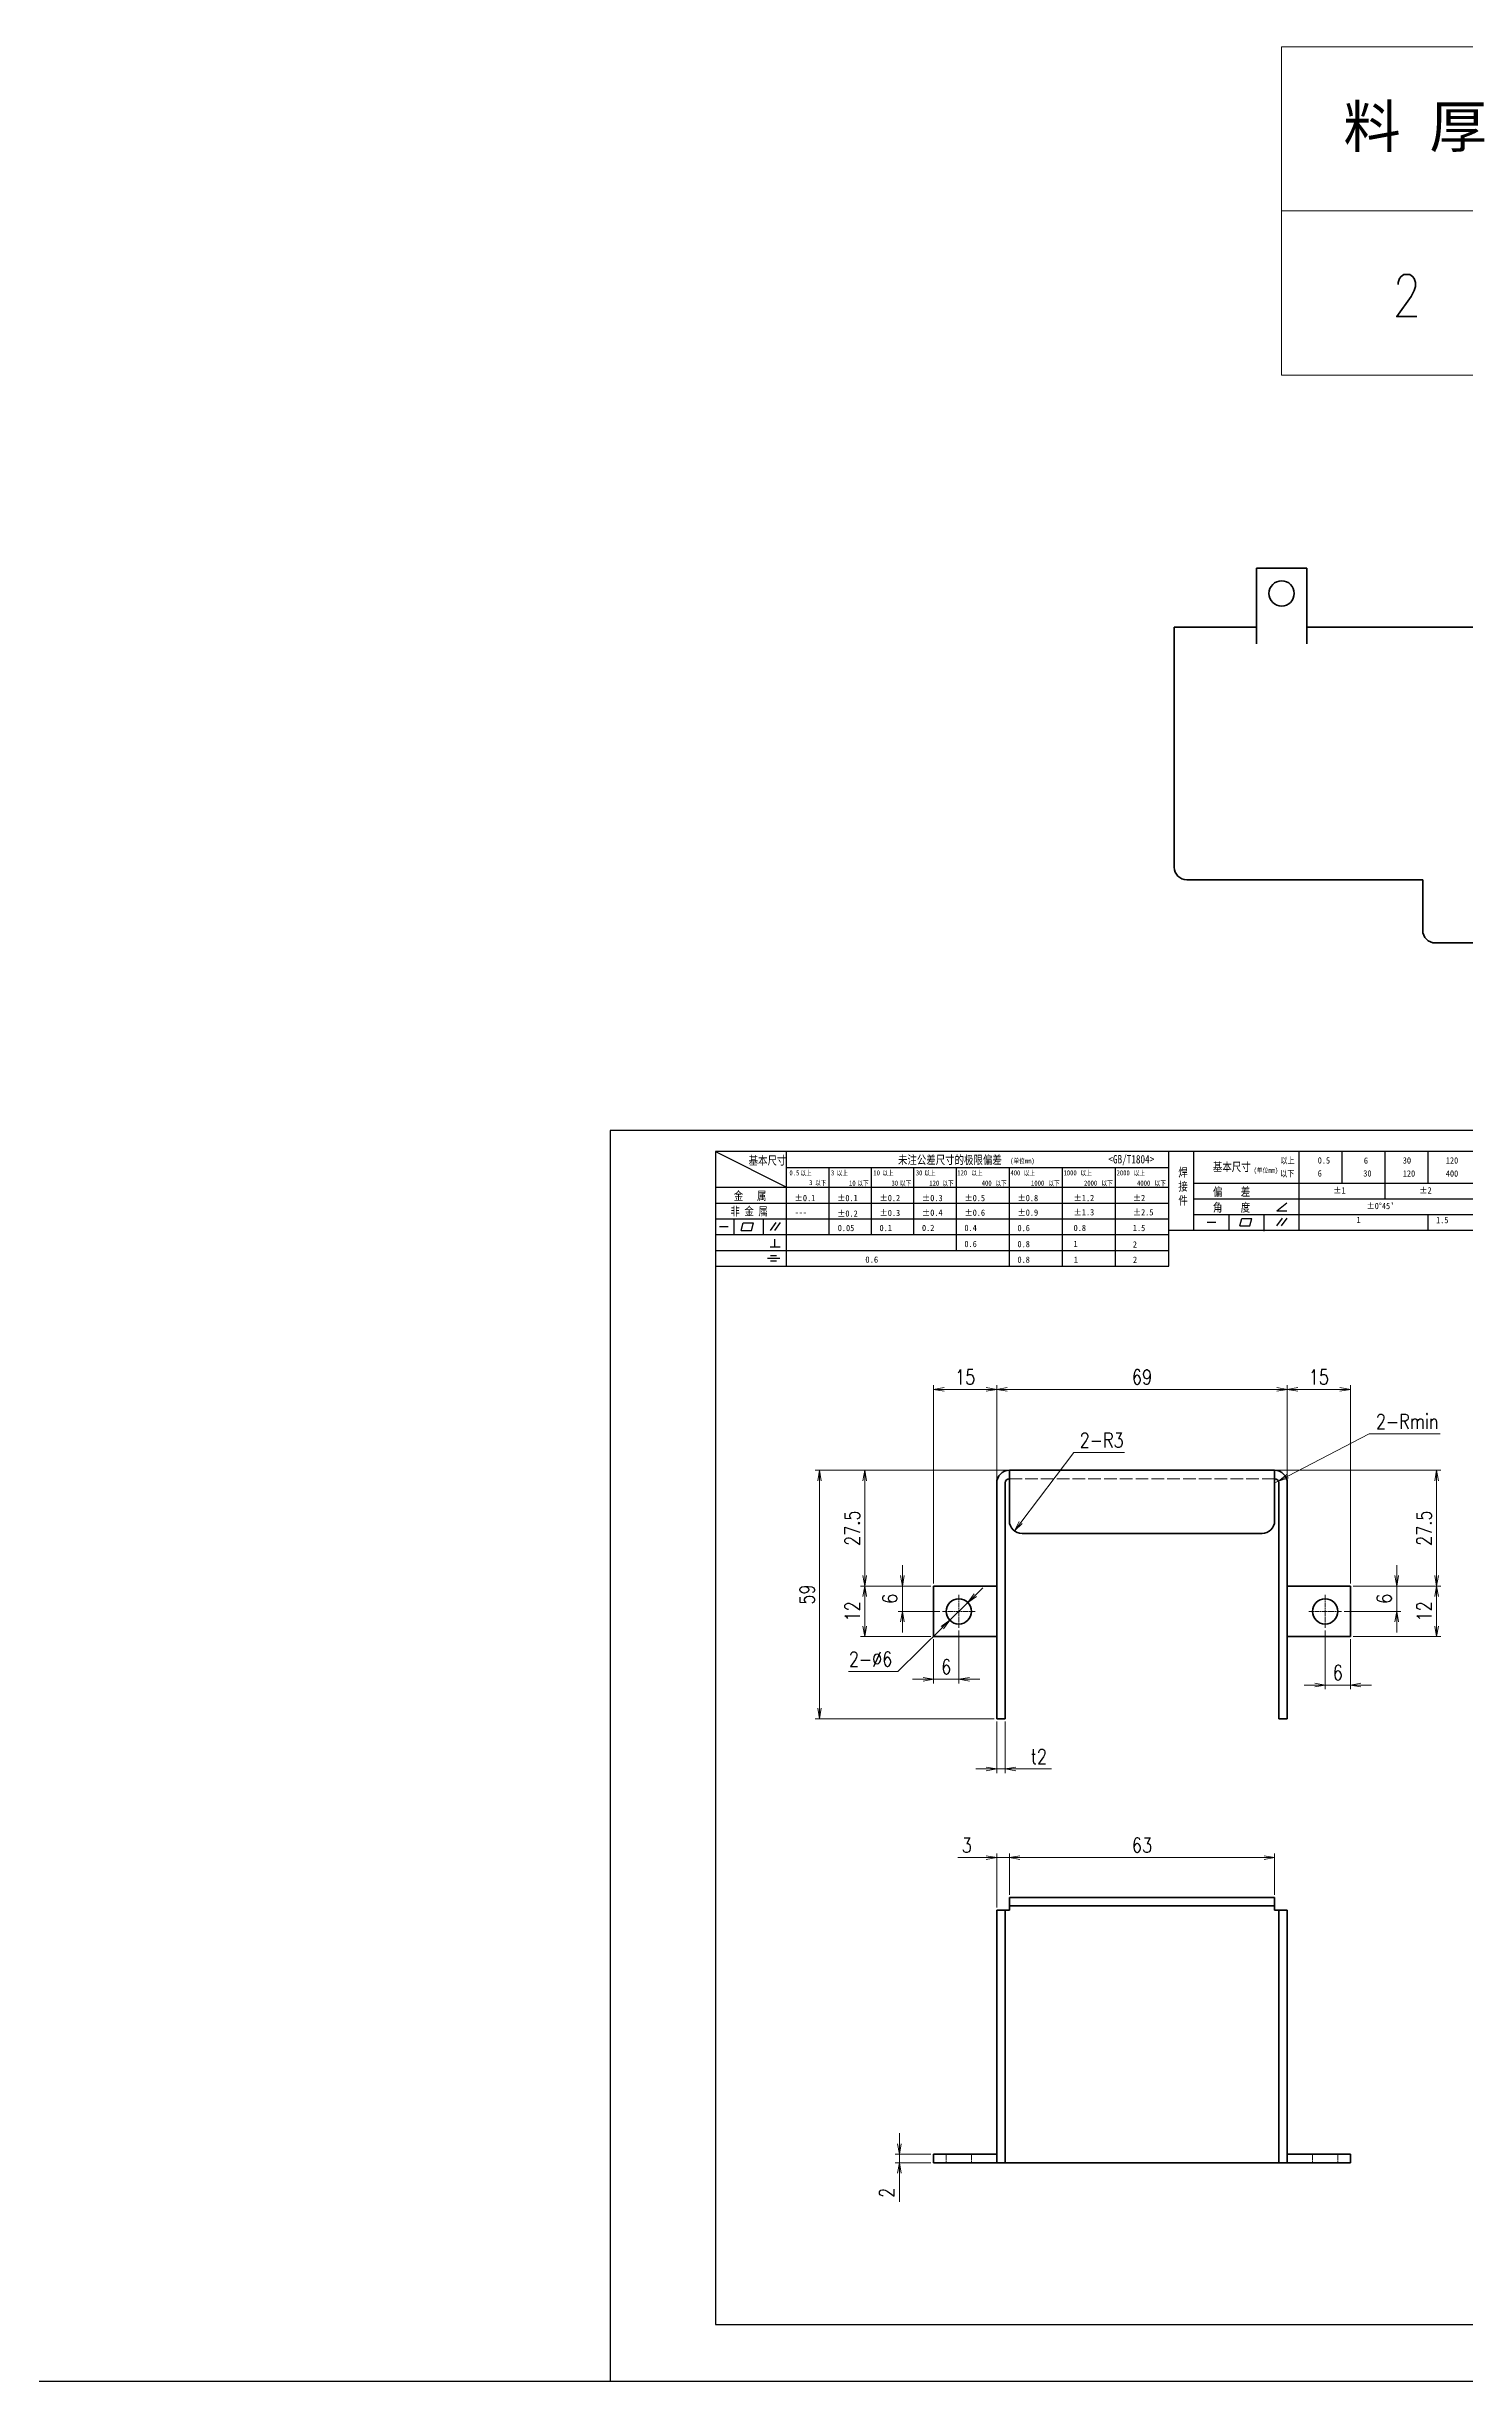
# Model space of a CAD drawing. Header units: millimetres. Extents: x 1201 to 11615, y -7347 to 2683.
# Drawn here: x 4617 to 4954, y 1516 to 2070 of the extents above; entities that cross this region are included whole.
import ezdxf
from ezdxf.enums import TextEntityAlignment as Align

# ---------------------------------------------------------------- set-up
doc = ezdxf.new("R2010")
doc.units = ezdxf.units.MM
doc.linetypes.add('AM_ISO02W050x2', pattern=[3.75, 3, -0.75])
doc.linetypes.add('AM_ISO08W050x2', pattern=[9, 6, -0.75, 1.5, -0.75])
for name, color, linetype, lineweight in [('CENTER', 2, 'AM_ISO08W050x2', 15), ('DIM', 3, 'Continuous', 20), ('DRAWING', 7, 'Continuous', 35), ('HIDDEN', 1, 'AM_ISO02W050x2', 18), ('图框', 7, 'Continuous', 15)]:
    doc.layers.add(name, color=color, linetype=linetype, lineweight=lineweight)
doc.layers.add('图\\M+19E79\\M+195B6\\M+18E9A', color=7, linetype='Continuous')
doc.styles.add('DIM', font='romans.shx', dxfattribs={"width": 0.8, "bigfont": 'bigfont.shx'})
doc.styles.get("Standard").update_dxf_attribs({"font": 'arial.ttf'})
doc.styles.add('国标', font='simfang.ttf', dxfattribs={"width": 0.8})
doc.dimstyles.new('YH 1-1$0', dxfattribs={"dimtxt": 3.5, "dimasz": 2.5, "dimexe": 1, "dimexo": 0.625, "dimgap": 1.2, "dimtad": 1, "dimzin": 9, "dimdsep": 46, "dimtxsty": 'DIM', "dimblk": 'OPEN', "dimcen": 0, "dimclrd": 8, "dimclre": 8, "dimclrt": 2, "dimazin": 2, "dimtfac": 0.5, "dimtmove": 0, "dimatfit": 3, "dimldrblk": 'OPEN', "dimfxl": 0, "dimtolj": 1, "dimlwd": 13, "dimlwe": 13, "dimarcsym": 0})
doc.dimstyles.new('YH 1-1$3', dxfattribs={"dimtxt": 3.5, "dimasz": 2.5, "dimexe": 1, "dimexo": 0.625, "dimgap": 1.2, "dimtad": 1, "dimtoh": 1, "dimzin": 9, "dimdsep": 46, "dimtxsty": 'DIM', "dimblk": 'OPEN', "dimcen": 0, "dimclrd": 8, "dimclre": 8, "dimclrt": 2, "dimazin": 2, "dimtfac": 0.5, "dimtmove": 0, "dimatfit": 3, "dimldrblk": 'OPEN', "dimfxl": 0, "dimtolj": 1, "dimlwd": 13, "dimlwe": 13, "dimarcsym": 0})
doc.dimstyles.new('YH 1-1$4', dxfattribs={"dimtxt": 3.5, "dimasz": 2.5, "dimexe": 1, "dimexo": 0.625, "dimgap": 1.2, "dimtad": 1, "dimtoh": 1, "dimzin": 9, "dimdsep": 46, "dimtxsty": 'DIM', "dimblk": 'OPEN', "dimcen": 0, "dimclrd": 8, "dimclre": 8, "dimclrt": 2, "dimazin": 2, "dimtfac": 0.5, "dimtmove": 0, "dimatfit": 3, "dimldrblk": 'OPEN', "dimfxl": 0, "dimtolj": 1, "dimlwd": 13, "dimlwe": 13, "dimarcsym": 0})

# ---------------------------------------------------------------- blocks, each defined once
blk = doc.blocks.new('GZDEH零件A3图框V01版')
at = {"layer": 'Defpoints', "linetype": 'Continuous'}
for p, q in [((2857.49, -1549.46), (2857.49, -1846.46)), ((3277.49, -1549.46), (2857.49, -1549.46)), ((2857.49, -1846.46), (3277.49, -1846.46))]:
    blk.add_line(p, q, dxfattribs=at)
at = {"layer": '图\\M+19E79\\M+195B6\\M+18E9A', "linetype": 'Continuous', "lineweight": 30}
for p, q in [((2882.49, -1554.46), (2882.49, -1832.96)), ((3272.49, -1554.46), (2882.49, -1554.46)), ((2882.49, -1832.96), (3272.49, -1832.96))]:
    blk.add_line(p, q, dxfattribs=at)
at = {"layer": '图\\M+19E79\\M+195B6\\M+18E9A', "color": 9}
for p, q in [((2882.49, -1554.46), (2899.37, -1562.92)), ((2899.37, -1581.67), (2899.37, -1554.46)), ((2990.09, -1581.67), (2990.09, -1554.46)), ((2996.09, -1573.08), (2996.09, -1554.46)), ((3021.09, -1561.98), (3021.09, -1554.46)), ((3031.31, -1561.98), (3031.31, -1554.46)), ((3041.53, -1561.98), (3041.53, -1554.46)), ((3051.75, -1561.98), (3051.75, -1554.46)), ((2882.49, -1562.92), (2990.09, -1562.92)), ((2899.37, -1558.24), (2990.09, -1558.24)), ((2909.45, -1574.17), (2909.45, -1558.24)), ((2919.53, -1574.17), (2919.53, -1558.24)), ((2929.61, -1574.17), (2929.61, -1558.24)), ((2939.69, -1577.92), (2939.69, -1558.24)), ((2952.29, -1581.67), (2952.29, -1558.24)), ((2964.89, -1581.67), (2964.89, -1558.24)), ((2977.49, -1581.67), (2977.49, -1558.24)), ((2996.09, -1561.98), (3113.09, -1561.98)), ((3021.09, -1573.08), (3021.09, -1561.98)), ((3041.53, -1565.68), (3041.53, -1561.98)), ((2882.49, -1566.67), (2990.09, -1566.67)), ((2996.09, -1565.68), (3113.09, -1565.68)), ((3015.75, -1568.51), (3018.15, -1566.66)), ((3015.75, -1568.51), (3018.15, -1568.51)), ((2882.49, -1570.42), (2990.09, -1570.42)), ((2882.49, -1574.17), (2990.09, -1574.17)), ((2883.43, -1572.27), (2885.49, -1572.27)), ((2886.92, -1574.12), (2886.92, -1570.42)), ((2888.59, -1573.16), (2889.07, -1571.37)), ((2888.59, -1573.16), (2891, -1573.16)), ((2889.07, -1571.37), (2891.48, -1571.37)), ((2891, -1573.16), (2891.48, -1571.37)), ((2893.91, -1574.12), (2893.91, -1570.42)), ((2895.52, -1573.16), (2896.85, -1571.3)), ((2896.6, -1573.16), (2897.94, -1571.3)), ((2990.09, -1573.08), (3113.09, -1573.08)), ((2996.09, -1569.38), (3113.09, -1569.38)), ((2999.26, -1571.23), (3001.32, -1571.23)), ((3004.42, -1573.08), (3004.42, -1569.38)), ((3006.97, -1572.12), (3007.45, -1570.33)), ((3006.97, -1572.12), (3009.39, -1572.12)), ((3007.45, -1570.33), (3009.86, -1570.33)), ((3009.39, -1572.12), (3009.86, -1570.33)), ((3012.75, -1573.08), (3012.75, -1569.38)), ((3012.75, -1573.33), (3012.75, -1573.08)), ((3015.81, -1572.12), (3017.15, -1570.26)), ((3016.89, -1572.12), (3018.23, -1570.26)), ((3051.75, -1573.08), (3051.75, -1569.38)), ((2882.49, -1577.92), (2990.09, -1577.92)), ((2894.79, -1579.77), (2897.77, -1579.77)), ((2895.42, -1577.05), (2897.81, -1577.05)), ((2895.57, -1579.17), (2896.92, -1579.17)), ((2896.58, -1577.05), (2896.58, -1575.28)), ((2882.49, -1581.67), (2990.09, -1581.67)), ((2895.57, -1580.37), (2896.93, -1580.37))]:
    blk.add_line(p, q, dxfattribs=at)
at = {"layer": '图\\M+19E79\\M+195B6\\M+18E9A', "color": 9, "style": '国标', "width": 0.8}
for s, height, p in [('基本尺寸', 2, (2890.33, -1557.58)), ('未注公差尺寸的极限偏差', 2, (2925.81, -1557.44)), ('<GB/T1804>', 2, (2975.78, -1557.27)), ('基本尺寸', 2, (3000.6, -1559.1)), ('以上', 1.5, (3016.64, -1557.33)), ('0.5', 1.5, (3025.49, -1557.3)), ('6', 1.5, (3036.45, -1557.34)), ('30', 1.5, (3045.69, -1557.31)), ('120', 1.5, (3055.91, -1557.31)), ('30', 1.2, (2930.04, -1560.11)), ('偏    差', 2, (3000.6, -1565.04)), ('以下', 1.5, (3016.58, -1560.43)), ('6', 1.5, (3025.49, -1560.38)), ('±1', 1.5, (3029.16, -1564.42)), ('30', 1.5, (3036.31, -1560.39)), ('120', 1.5, (3045.69, -1560.41)), ('±2', 1.5, (3049.61, -1564.42)), ('400', 1.5, (3055.91, -1560.41)), ('非 金 属', 2, (2886.02, -1569.65)), ('金   属', 2, (2886.82, -1565.98)), ('±0.1', 1.5, (2901.27, -1566.23)), ('±0.1', 1.5, (2911.35, -1566.23)), ('±0.2', 1.5, (2911.35, -1569.92)), ('±0.2', 1.5, (2921.43, -1566.23)), ('±0.3', 1.5, (2921.43, -1569.77)), ('±0.3', 1.5, (2931.51, -1566.23)), ('±0.4', 1.5, (2931.51, -1569.71)), ('±0.5', 1.5, (2941.59, -1566.23)), ('±0.6', 1.5, (2941.59, -1569.71)), ('±0.8', 1.5, (2954.19, -1566.23)), ('±0.9', 1.5, (2954.19, -1569.68)), ('±1.2', 1.5, (2967.51, -1566.23)), ('±1.3', 1.5, (2967.51, -1569.62)), ('±2', 1.5, (2981.58, -1566.23)), ('±2.5', 1.5, (2981.58, -1569.61)), ('角    度', 2, (3000.6, -1568.74)), ("±0%%D45'", 1.5, (3037.06, -1568.12)), ('---', 1.5, (2901.27, -1569.65)), ('0.1', 1.5, (2921.43, -1573.34)), ('0.2', 1.5, (2931.51, -1573.33)), ('0.4', 1.5, (2941.59, -1573.33)), ('0.6', 1.5, (2954.19, -1573.35)), ('0.8', 1.5, (2967.51, -1573.33)), ('1.5', 1.5, (2981.58, -1573.34)), ('1', 1.5, (3034.69, -1571.43)), ('1.5', 1.5, (3053.59, -1571.46)), ('0.6', 1.5, (2941.59, -1577.14)), ('0.8', 1.5, (2954.19, -1577.17)), ('0.8', 1.5, (2954.19, -1580.87)), ('1', 1.5, (2967.51, -1577.12)), ('1', 1.5, (2967.59, -1580.86)), ('2', 1.5, (2981.58, -1577.26)), ('2', 1.5, (2981.62, -1580.89))]:
    blk.add_text(s, height=height, dxfattribs=at).set_placement(p)
at = {"layer": '图\\M+19E79\\M+195B6\\M+18E9A', "color": 9, "lineweight": 15, "style": '国标', "width": 0.8}
for s, p in [('(单位mm)', (2952.44, -1557.27)), ('0.5', (2900.03, -1560.11)), ('以上', (2902.64, -1560.16)), ('3', (2904.73, -1562.41)), ('以下', (2906.1, -1562.46)), ('3', (2909.88, -1560.11)), ('以上', (2911.25, -1560.16)), ('10', (2914.19, -1562.54)), ('以下', (2916.18, -1562.59)), ('10', (2919.96, -1560.11)), ('以上', (2922.09, -1560.16)), ('30', (2924.27, -1562.54)), ('以下', (2926.26, -1562.59)), ('以上', (2932.02, -1560.16)), ('120', (2933.26, -1562.54)), ('以下', (2936.34, -1562.59)), ('120', (2939.88, -1560.11)), ('以上', (2943.21, -1560.16)), ('400', (2945.7, -1562.54)), ('以下', (2948.94, -1562.59)), ('400', (2952.52, -1560.11)), ('以上', (2955.68, -1560.16)), ('1000', (2957.41, -1562.54)), ('以下', (2961.54, -1562.59)), ('1000', (2965.12, -1560.11)), ('以上', (2969.16, -1560.16)), ('2000', (2969.99, -1562.54)), ('以下', (2974.14, -1562.59)), ('2000', (2977.72, -1560.11)), ('以上', (2981.8, -1560.16)), ('4000', (2982.59, -1562.54)), ('以下', (2986.74, -1562.59)), ('(单位mm)', (3010.27, -1559.51))]:
    blk.add_text(s, height=1.2, dxfattribs=at).set_placement(p)
at = {"layer": '图\\M+19E79\\M+195B6\\M+18E9A', "color": 9, "lineweight": 13, "style": '国标'}
blk.add_text('0.6', height=1.5, dxfattribs=at).set_placement((2918.05, -1580.85))
at = {"layer": '图\\M+19E79\\M+195B6\\M+18E9A', "color": 9, "insert": (2992.39, -1558.41), "char_height": 2, "width": 3.1877, "attachment_point": 1, "style": '国标'}
blk.add_mtext('焊\\P接\\P件', dxfattribs=at)
at = {"layer": '图\\M+19E79\\M+195B6\\M+18E9A', "color": 9, "insert": (2911.51, -1573.37), "char_height": 1.5, "attachment_point": 7, "style": '国标'}
blk.add_mtext_dynamic_manual_height_columns('0.05', width=5.1982, gutter_width=12.5, heights=[0], dxfattribs=at)
blk = doc.blocks.new('_Open')
at = {"color": 0, "linetype": 'ByBlock', "lineweight": -2}
for p, q in [((-1, 0.17), (0, 0)), ((-1, -0.17), (0, 0)), ((0, 0), (-1, 0))]:
    blk.add_line(p, q, dxfattribs=at)
blk = doc.blocks.new('*D140')
at = {"layer": 'Defpoints', "color": 0, "ltscale": 2, "transparency": 16777216}
for p in [(4842.68, 1751.17), (4842.68, 1728.97), (4827.68, 1704.47)]:
    blk.add_point(p, dxfattribs=at)
at = {"layer": 'DIM', "color": 8, "lineweight": 13, "ltscale": 2, "transparency": 16777216}
for p, q in [((4827.68, 1705.09), (4827.68, 1752.17)), ((4842.68, 1729.59), (4842.68, 1752.17)), ((4830.18, 1751.17), (4840.18, 1751.17))]:
    blk.add_line(p, q, dxfattribs=at)
at = {"layer": 'DIM', "color": 8, "lineweight": 13, "ltscale": 2, "transparency": 16777216, "xscale": 2.5, "yscale": 2.5, "zscale": 2.5, "rotation": 180}
blk.add_blockref('_Open', (4827.68, 1751.17), dxfattribs=at)
at = {"layer": 'DIM', "color": 8, "lineweight": 13, "ltscale": 2, "transparency": 16777216, "xscale": 2.5, "yscale": 2.5, "zscale": 2.5}
blk.add_blockref('_Open', (4842.68, 1751.17), dxfattribs=at)
at = {"layer": 'DIM', "color": 2, "ltscale": 2, "transparency": 16777216, "insert": (4835.18, 1754.12), "char_height": 3.5, "attachment_point": 5, "style": 'DIM'}
blk.add_mtext('\\A1;15', dxfattribs=at)
blk = doc.blocks.new('*D141')
at = {"layer": 'Defpoints', "color": 0, "ltscale": 2, "transparency": 16777216}
for p in [(4911.68, 1751.17), (4842.68, 1728.97), (4911.68, 1728.97)]:
    blk.add_point(p, dxfattribs=at)
at = {"layer": 'DIM', "color": 8, "lineweight": 13, "ltscale": 2, "transparency": 16777216}
for p, q in [((4842.68, 1729.59), (4842.68, 1752.17)), ((4911.68, 1729.59), (4911.68, 1752.17)), ((4845.18, 1751.17), (4909.18, 1751.17))]:
    blk.add_line(p, q, dxfattribs=at)
at = {"layer": 'DIM', "color": 8, "lineweight": 13, "ltscale": 2, "transparency": 16777216, "xscale": 2.5, "yscale": 2.5, "zscale": 2.5, "rotation": 180}
blk.add_blockref('_Open', (4842.68, 1751.17), dxfattribs=at)
at = {"layer": 'DIM', "color": 8, "lineweight": 13, "ltscale": 2, "transparency": 16777216, "xscale": 2.5, "yscale": 2.5, "zscale": 2.5}
blk.add_blockref('_Open', (4911.68, 1751.17), dxfattribs=at)
at = {"layer": 'DIM', "color": 2, "ltscale": 2, "transparency": 16777216, "insert": (4877.18, 1754.12), "char_height": 3.5, "attachment_point": 5, "style": 'DIM'}
blk.add_mtext('\\A1;69', dxfattribs=at)
blk = doc.blocks.new('*D142')
at = {"layer": 'Defpoints', "color": 0, "ltscale": 2, "transparency": 16777216}
for p in [(4926.68, 1751.17), (4911.68, 1728.97), (4926.68, 1704.47)]:
    blk.add_point(p, dxfattribs=at)
at = {"layer": 'DIM', "color": 8, "lineweight": 13, "ltscale": 2, "transparency": 16777216}
for p, q in [((4911.68, 1729.59), (4911.68, 1752.17)), ((4926.68, 1705.09), (4926.68, 1752.17)), ((4914.18, 1751.17), (4924.18, 1751.17))]:
    blk.add_line(p, q, dxfattribs=at)
at = {"layer": 'DIM', "color": 8, "lineweight": 13, "ltscale": 2, "transparency": 16777216, "xscale": 2.5, "yscale": 2.5, "zscale": 2.5, "rotation": 180}
blk.add_blockref('_Open', (4911.68, 1751.17), dxfattribs=at)
at = {"layer": 'DIM', "color": 8, "lineweight": 13, "ltscale": 2, "transparency": 16777216, "xscale": 2.5, "yscale": 2.5, "zscale": 2.5}
blk.add_blockref('_Open', (4926.68, 1751.17), dxfattribs=at)
at = {"layer": 'DIM', "color": 2, "ltscale": 2, "transparency": 16777216, "insert": (4919.18, 1754.12), "char_height": 3.5, "attachment_point": 5, "style": 'DIM'}
blk.add_mtext('\\A1;15', dxfattribs=at)
blk = doc.blocks.new('*D143')
at = {"layer": 'Defpoints', "color": 0, "ltscale": 2, "transparency": 16777216}
for p in [(4908.68, 1728.97), (4909.57, 1729.43)]:
    blk.add_point(p, dxfattribs=at)
at = {"layer": 'DIM', "color": 8, "lineweight": 13, "ltscale": 2, "transparency": 16777216}
for p, q in [((4931.15, 1740.64), (4911.79, 1730.58)), ((4947.95, 1740.64), (4931.15, 1740.64)), ((4908.68, 1728.97), (4909.57, 1729.43))]:
    blk.add_line(p, q, dxfattribs=at)
at = {"layer": 'DIM', "color": 8, "lineweight": 13, "ltscale": 2, "transparency": 16777216, "xscale": 2.5, "yscale": 2.5, "zscale": 2.5, "rotation": 207.4498798763019}
blk.add_blockref('_Open', (4909.57, 1729.43), dxfattribs=at)
at = {"layer": 'DIM', "color": 2, "ltscale": 2, "transparency": 16777216, "insert": (4940.15, 1743.59), "char_height": 3.5, "attachment_point": 5, "style": 'DIM'}
blk.add_mtext('\\A1;{\\Fromans,bigfont|c134;2-Rmin}', dxfattribs=at)
blk = doc.blocks.new('*D144')
at = {"layer": 'Defpoints', "color": 0, "ltscale": 2, "transparency": 16777216}
for p in [(4848.68, 1719.97), (4846.86, 1717.58)]:
    blk.add_point(p, dxfattribs=at)
at = {"layer": 'DIM', "color": 8, "lineweight": 13, "ltscale": 2, "transparency": 16777216}
for p, q in [((4861, 1736.16), (4848.38, 1719.57)), ((4873, 1736.16), (4861, 1736.16))]:
    blk.add_line(p, q, dxfattribs=at)
at = {"layer": 'DIM', "color": 8, "lineweight": 13, "ltscale": 2, "transparency": 16777216, "xscale": 2.5, "yscale": 2.5, "zscale": 2.5, "rotation": 232.7321856420604}
blk.add_blockref('_Open', (4846.86, 1717.58), dxfattribs=at)
at = {"layer": 'DIM', "color": 2, "ltscale": 2, "transparency": 16777216, "insert": (4867.6, 1739.11), "char_height": 3.5, "attachment_point": 5, "style": 'DIM'}
blk.add_mtext('\\A1;{\\Fromans,bigfont|c134;2-}R3', dxfattribs=at)
blk = doc.blocks.new('*D145')
at = {"layer": 'Defpoints', "color": 0, "ltscale": 2, "transparency": 16777216}
for p in [(4845.68, 1731.97), (4800.6, 1672.97), (4842.68, 1672.97)]:
    blk.add_point(p, dxfattribs=at)
at = {"layer": 'DIM', "color": 8, "lineweight": 13, "ltscale": 2, "transparency": 16777216}
for p, q in [((4845.05, 1731.97), (4799.6, 1731.97)), ((4800.6, 1729.47), (4800.6, 1675.47)), ((4842.05, 1672.97), (4799.6, 1672.97))]:
    blk.add_line(p, q, dxfattribs=at)
at = {"layer": 'DIM', "color": 8, "lineweight": 13, "ltscale": 2, "transparency": 16777216, "xscale": 2.5, "yscale": 2.5, "zscale": 2.5}
for p, rotation in [((4800.6, 1731.97), 90), ((4800.6, 1672.97), 270)]:
    blk.add_blockref('_Open', p, dxfattribs=dict(at, rotation=rotation))
at = {"layer": 'DIM', "color": 2, "ltscale": 2, "transparency": 16777216, "insert": (4797.65, 1702.47), "char_height": 3.5, "attachment_point": 5, "rotation": 90, "style": 'DIM'}
blk.add_mtext('\\A1;59', dxfattribs=at)
blk = doc.blocks.new('*D146')
at = {"layer": 'Defpoints', "color": 0, "ltscale": 2, "transparency": 16777216}
for p in [(4845.05, 1731.97), (4811.34, 1704.47), (4827.68, 1704.47)]:
    blk.add_point(p, dxfattribs=at)
at = {"layer": 'DIM', "color": 8, "lineweight": 13, "ltscale": 2, "transparency": 16777216}
for p, q in [((4844.43, 1731.97), (4810.34, 1731.97)), ((4811.34, 1729.47), (4811.34, 1706.97)), ((4827.05, 1704.47), (4810.34, 1704.47))]:
    blk.add_line(p, q, dxfattribs=at)
at = {"layer": 'DIM', "color": 8, "lineweight": 13, "ltscale": 2, "transparency": 16777216, "xscale": 2.5, "yscale": 2.5, "zscale": 2.5}
for p, rotation in [((4811.34, 1731.97), 90), ((4811.34, 1704.47), 270)]:
    blk.add_blockref('_Open', p, dxfattribs=dict(at, rotation=rotation))
at = {"layer": 'DIM', "color": 2, "ltscale": 2, "transparency": 16777216, "insert": (4808.39, 1718.22), "char_height": 3.5, "attachment_point": 5, "rotation": 90, "style": 'DIM'}
blk.add_mtext('\\A1;27.5', dxfattribs=at)
blk = doc.blocks.new('*D147')
at = {"layer": 'Defpoints', "color": 0, "ltscale": 2, "transparency": 16777216}
for p in [(4827.68, 1704.47), (4811.34, 1692.47), (4827.68, 1692.47)]:
    blk.add_point(p, dxfattribs=at)
at = {"layer": 'DIM', "color": 8, "lineweight": 13, "ltscale": 2, "transparency": 16777216}
for p, q in [((4827.05, 1704.47), (4810.34, 1704.47)), ((4811.34, 1701.97), (4811.34, 1694.97)), ((4827.05, 1692.47), (4810.34, 1692.47))]:
    blk.add_line(p, q, dxfattribs=at)
at = {"layer": 'DIM', "color": 8, "lineweight": 13, "ltscale": 2, "transparency": 16777216, "xscale": 2.5, "yscale": 2.5, "zscale": 2.5}
for p, rotation in [((4811.34, 1704.47), 90), ((4811.34, 1692.47), 270)]:
    blk.add_blockref('_Open', p, dxfattribs=dict(at, rotation=rotation))
at = {"layer": 'DIM', "color": 2, "ltscale": 2, "transparency": 16777216, "insert": (4808.39, 1698.47), "char_height": 3.5, "attachment_point": 5, "rotation": 90, "style": 'DIM'}
blk.add_mtext('\\A1;12', dxfattribs=at)
blk = doc.blocks.new('*D148')
at = {"layer": 'Defpoints', "color": 0, "ltscale": 2, "transparency": 16777216}
for p in [(4908.68, 1731.97), (4926.68, 1704.47), (4947.15, 1704.47)]:
    blk.add_point(p, dxfattribs=at)
at = {"layer": 'DIM', "color": 8, "lineweight": 13, "ltscale": 2, "transparency": 16777216}
for p, q in [((4909.3, 1731.97), (4948.15, 1731.97)), ((4947.15, 1729.47), (4947.15, 1706.97)), ((4927.3, 1704.47), (4948.15, 1704.47))]:
    blk.add_line(p, q, dxfattribs=at)
at = {"layer": 'DIM', "color": 8, "lineweight": 13, "ltscale": 2, "transparency": 16777216, "xscale": 2.5, "yscale": 2.5, "zscale": 2.5}
for p, rotation in [((4947.15, 1731.97), 90), ((4947.15, 1704.47), 270)]:
    blk.add_blockref('_Open', p, dxfattribs=dict(at, rotation=rotation))
at = {"layer": 'DIM', "color": 2, "ltscale": 2, "transparency": 16777216, "insert": (4944.2, 1718.22), "char_height": 3.5, "attachment_point": 5, "rotation": 90, "style": 'DIM'}
blk.add_mtext('\\A1;27.5', dxfattribs=at)
blk = doc.blocks.new('*D149')
at = {"layer": 'Defpoints', "color": 0, "ltscale": 2, "transparency": 16777216}
for p in [(4926.68, 1704.47), (4926.68, 1692.47), (4947.15, 1692.47)]:
    blk.add_point(p, dxfattribs=at)
at = {"layer": 'DIM', "color": 8, "lineweight": 13, "ltscale": 2, "transparency": 16777216}
for p, q in [((4927.3, 1704.47), (4948.15, 1704.47)), ((4947.15, 1701.97), (4947.15, 1694.97)), ((4927.3, 1692.47), (4948.15, 1692.47))]:
    blk.add_line(p, q, dxfattribs=at)
at = {"layer": 'DIM', "color": 8, "lineweight": 13, "ltscale": 2, "transparency": 16777216, "xscale": 2.5, "yscale": 2.5, "zscale": 2.5}
for p, rotation in [((4947.15, 1704.47), 90), ((4947.15, 1692.47), 270)]:
    blk.add_blockref('_Open', p, dxfattribs=dict(at, rotation=rotation))
at = {"layer": 'DIM', "color": 2, "ltscale": 2, "transparency": 16777216, "insert": (4944.2, 1698.47), "char_height": 3.5, "attachment_point": 5, "rotation": 90, "style": 'DIM'}
blk.add_mtext('\\A1;12', dxfattribs=at)
blk = doc.blocks.new('*D150')
at = {"layer": 'Defpoints', "color": 0, "ltscale": 2, "transparency": 16777216}
for p in [(4842.68, 1672.97), (4844.68, 1672.97), (4844.68, 1661.05)]:
    blk.add_point(p, dxfattribs=at)
at = {"layer": 'DIM', "color": 8, "lineweight": 13, "ltscale": 2, "transparency": 16777216}
for p, q in [((4842.68, 1672.34), (4842.68, 1660.05)), ((4844.68, 1672.34), (4844.68, 1660.05)), ((4840.18, 1661.05), (4837.68, 1661.05)), ((4842.68, 1661.05), (4844.68, 1661.05)), ((4847.18, 1661.05), (4855.68, 1661.05))]:
    blk.add_line(p, q, dxfattribs=at)
at = {"layer": 'DIM', "color": 8, "lineweight": 13, "ltscale": 2, "transparency": 16777216, "xscale": 2.5, "yscale": 2.5, "zscale": 2.5}
blk.add_blockref('_Open', (4842.68, 1661.05), dxfattribs=at)
at = {"layer": 'DIM', "color": 8, "lineweight": 13, "ltscale": 2, "transparency": 16777216, "xscale": 2.5, "yscale": 2.5, "zscale": 2.5, "rotation": 180}
blk.add_blockref('_Open', (4844.68, 1661.05), dxfattribs=at)
at = {"layer": 'DIM', "color": 2, "ltscale": 2, "transparency": 16777216, "insert": (4852.68, 1664), "char_height": 3.5, "attachment_point": 5, "style": 'DIM'}
blk.add_mtext('\\A1;t2', dxfattribs=at)
blk = doc.blocks.new('*D151')
at = {"layer": 'Defpoints', "color": 0, "ltscale": 2, "transparency": 16777216}
for p in [(4820.27, 1704.47), (4827.68, 1704.47), (4829.78, 1698.47)]:
    blk.add_point(p, dxfattribs=at)
at = {"layer": 'DIM', "color": 8, "lineweight": 13, "ltscale": 2, "transparency": 16777216}
for p, q in [((4820.27, 1706.97), (4820.27, 1709.47)), ((4827.05, 1704.47), (4819.27, 1704.47)), ((4820.27, 1698.47), (4820.27, 1704.47)), ((4829.15, 1698.47), (4819.27, 1698.47)), ((4820.27, 1695.97), (4820.27, 1693.47))]:
    blk.add_line(p, q, dxfattribs=at)
at = {"layer": 'DIM', "color": 8, "lineweight": 13, "ltscale": 2, "transparency": 16777216, "xscale": 2.5, "yscale": 2.5, "zscale": 2.5}
for p, rotation in [((4820.27, 1704.47), 270), ((4820.27, 1698.47), 90)]:
    blk.add_blockref('_Open', p, dxfattribs=dict(at, rotation=rotation))
at = {"layer": 'DIM', "color": 2, "ltscale": 2, "transparency": 16777216, "insert": (4817.32, 1701.47), "char_height": 3.5, "attachment_point": 5, "rotation": 90, "style": 'DIM'}
blk.add_mtext('\\A1;6', dxfattribs=at)
blk = doc.blocks.new('*D152')
at = {"layer": 'Defpoints', "color": 0, "ltscale": 2, "transparency": 16777216}
for p in [(4827.68, 1692.47), (4833.68, 1694.57), (4827.68, 1682.36)]:
    blk.add_point(p, dxfattribs=at)
at = {"layer": 'DIM', "color": 8, "lineweight": 13, "ltscale": 2, "transparency": 16777216}
for p, q in [((4827.68, 1691.84), (4827.68, 1681.36)), ((4833.68, 1693.94), (4833.68, 1681.36)), ((4825.18, 1682.36), (4822.68, 1682.36)), ((4833.68, 1682.36), (4827.68, 1682.36)), ((4836.18, 1682.36), (4838.68, 1682.36))]:
    blk.add_line(p, q, dxfattribs=at)
at = {"layer": 'DIM', "color": 8, "lineweight": 13, "ltscale": 2, "transparency": 16777216, "xscale": 2.5, "yscale": 2.5, "zscale": 2.5}
blk.add_blockref('_Open', (4827.68, 1682.36), dxfattribs=at)
at = {"layer": 'DIM', "color": 8, "lineweight": 13, "ltscale": 2, "transparency": 16777216, "xscale": 2.5, "yscale": 2.5, "zscale": 2.5, "rotation": 180}
blk.add_blockref('_Open', (4833.68, 1682.36), dxfattribs=at)
at = {"layer": 'DIM', "color": 2, "ltscale": 2, "transparency": 16777216, "insert": (4830.68, 1685.31), "char_height": 3.5, "attachment_point": 5, "style": 'DIM'}
blk.add_mtext('\\A1;6', dxfattribs=at)
blk = doc.blocks.new('*D153')
at = {"layer": 'Defpoints', "color": 0, "ltscale": 2, "transparency": 16777216}
for p in [(4926.68, 1704.47), (4937.67, 1704.47), (4924.58, 1698.47)]:
    blk.add_point(p, dxfattribs=at)
at = {"layer": 'DIM', "color": 8, "lineweight": 13, "ltscale": 2, "transparency": 16777216}
for p, q in [((4937.67, 1706.97), (4937.67, 1709.47)), ((4927.3, 1704.47), (4938.67, 1704.47)), ((4937.67, 1698.47), (4937.67, 1704.47)), ((4925.2, 1698.47), (4938.67, 1698.47)), ((4937.67, 1695.97), (4937.67, 1693.47))]:
    blk.add_line(p, q, dxfattribs=at)
at = {"layer": 'DIM', "color": 8, "lineweight": 13, "ltscale": 2, "transparency": 16777216, "xscale": 2.5, "yscale": 2.5, "zscale": 2.5}
for p, rotation in [((4937.67, 1704.47), 270), ((4937.67, 1698.47), 90)]:
    blk.add_blockref('_Open', p, dxfattribs=dict(at, rotation=rotation))
at = {"layer": 'DIM', "color": 2, "ltscale": 2, "transparency": 16777216, "insert": (4934.72, 1701.47), "char_height": 3.5, "attachment_point": 5, "rotation": 90, "style": 'DIM'}
blk.add_mtext('\\A1;6', dxfattribs=at)
blk = doc.blocks.new('*D154')
at = {"layer": 'Defpoints', "color": 0, "ltscale": 2, "transparency": 16777216}
for p in [(4920.68, 1694.57), (4926.68, 1692.47), (4926.68, 1680.97)]:
    blk.add_point(p, dxfattribs=at)
at = {"layer": 'DIM', "color": 8, "lineweight": 13, "ltscale": 2, "transparency": 16777216}
for p, q in [((4920.68, 1693.94), (4920.68, 1679.97)), ((4926.68, 1691.84), (4926.68, 1679.97)), ((4918.18, 1680.97), (4915.68, 1680.97)), ((4920.68, 1680.97), (4926.68, 1680.97)), ((4929.18, 1680.97), (4931.68, 1680.97))]:
    blk.add_line(p, q, dxfattribs=at)
at = {"layer": 'DIM', "color": 8, "lineweight": 13, "ltscale": 2, "transparency": 16777216, "xscale": 2.5, "yscale": 2.5, "zscale": 2.5}
blk.add_blockref('_Open', (4920.68, 1680.97), dxfattribs=at)
at = {"layer": 'DIM', "color": 8, "lineweight": 13, "ltscale": 2, "transparency": 16777216, "xscale": 2.5, "yscale": 2.5, "zscale": 2.5, "rotation": 180}
blk.add_blockref('_Open', (4926.68, 1680.97), dxfattribs=at)
at = {"layer": 'DIM', "color": 2, "ltscale": 2, "transparency": 16777216, "insert": (4923.68, 1683.92), "char_height": 3.5, "attachment_point": 5, "style": 'DIM'}
blk.add_mtext('\\A1;6', dxfattribs=at)
blk = doc.blocks.new('*D155')
at = {"layer": 'Defpoints', "color": 0, "ltscale": 2, "transparency": 16777216}
for p in [(4831.54, 1696.36), (4835.82, 1700.57)]:
    blk.add_point(p, dxfattribs=at)
at = {"layer": 'DIM', "color": 8, "lineweight": 13, "ltscale": 2, "transparency": 16777216}
for p, q in [((4837.6, 1702.33), (4839.38, 1704.08)), ((4835.82, 1700.57), (4831.54, 1696.36)), ((4819.18, 1684.2), (4829.76, 1694.61)), ((4807.45, 1684.2), (4819.18, 1684.2))]:
    blk.add_line(p, q, dxfattribs=at)
at = {"layer": 'DIM', "color": 8, "lineweight": 13, "ltscale": 2, "transparency": 16777216, "xscale": 2.5, "yscale": 2.5, "zscale": 2.5}
for p, rotation in [((4835.82, 1700.57), 224.5524007824688), ((4831.54, 1696.36), 44.55240078246884)]:
    blk.add_blockref('_Open', p, dxfattribs=dict(at, rotation=rotation))
at = {"layer": 'DIM', "color": 2, "ltscale": 2, "transparency": 16777216, "insert": (4812.72, 1687.15), "char_height": 3.5, "attachment_point": 5, "style": 'DIM'}
blk.add_mtext('\\A1;2-%%c6', dxfattribs=at)
blk = doc.blocks.new('*D156')
at = {"layer": 'Defpoints', "color": 0, "ltscale": 2, "transparency": 16777216}
for p in [(4827.68, 1569.55), (4819.55, 1567.55), (4827.68, 1567.55)]:
    blk.add_point(p, dxfattribs=at)
at = {"layer": 'DIM', "color": 8, "lineweight": 13, "ltscale": 2, "transparency": 16777216}
for p, q in [((4819.55, 1572.05), (4819.55, 1574.55)), ((4827.05, 1569.55), (4818.55, 1569.55)), ((4819.55, 1569.55), (4819.55, 1567.55)), ((4827.05, 1567.55), (4818.55, 1567.55)), ((4819.55, 1565.05), (4819.55, 1558.28))]:
    blk.add_line(p, q, dxfattribs=at)
at = {"layer": 'DIM', "color": 8, "lineweight": 13, "ltscale": 2, "transparency": 16777216, "xscale": 2.5, "yscale": 2.5, "zscale": 2.5}
for p, rotation in [((4819.55, 1569.55), 270), ((4819.55, 1567.55), 90)]:
    blk.add_blockref('_Open', p, dxfattribs=dict(at, rotation=rotation))
at = {"layer": 'DIM', "color": 2, "ltscale": 2, "transparency": 16777216, "insert": (4816.6, 1560.42), "char_height": 3.5, "attachment_point": 5, "rotation": 90, "style": 'DIM'}
blk.add_mtext('\\A1;2', dxfattribs=at)
blk = doc.blocks.new('*D161')
at = {"layer": 'Defpoints', "color": 0, "ltscale": 2, "transparency": 16777216}
for p in [(4845.68, 1640), (4845.68, 1630.55), (4842.68, 1627.55)]:
    blk.add_point(p, dxfattribs=at)
at = {"layer": 'DIM', "color": 8, "lineweight": 13, "ltscale": 2, "transparency": 16777216}
for p, q in [((4842.68, 1628.18), (4842.68, 1641)), ((4845.68, 1631.18), (4845.68, 1641)), ((4840.18, 1640), (4833.41, 1640)), ((4845.68, 1640), (4842.68, 1640)), ((4848.18, 1640), (4850.68, 1640))]:
    blk.add_line(p, q, dxfattribs=at)
at = {"layer": 'DIM', "color": 8, "lineweight": 13, "ltscale": 2, "transparency": 16777216, "xscale": 2.5, "yscale": 2.5, "zscale": 2.5}
blk.add_blockref('_Open', (4842.68, 1640), dxfattribs=at)
at = {"layer": 'DIM', "color": 8, "lineweight": 13, "ltscale": 2, "transparency": 16777216, "xscale": 2.5, "yscale": 2.5, "zscale": 2.5, "rotation": 180}
blk.add_blockref('_Open', (4845.68, 1640), dxfattribs=at)
at = {"layer": 'DIM', "color": 2, "ltscale": 2, "transparency": 16777216, "insert": (4835.55, 1642.95), "char_height": 3.5, "attachment_point": 5, "style": 'DIM'}
blk.add_mtext('\\A1;3', dxfattribs=at)
blk = doc.blocks.new('*D162')
at = {"layer": 'Defpoints', "color": 0, "ltscale": 2, "transparency": 16777216}
for p in [(4908.68, 1640), (4845.68, 1630.55), (4908.68, 1630.55)]:
    blk.add_point(p, dxfattribs=at)
at = {"layer": 'DIM', "color": 8, "lineweight": 13, "ltscale": 2, "transparency": 16777216}
for p, q in [((4845.68, 1631.18), (4845.68, 1641)), ((4908.68, 1631.18), (4908.68, 1641)), ((4848.18, 1640), (4906.18, 1640))]:
    blk.add_line(p, q, dxfattribs=at)
at = {"layer": 'DIM', "color": 8, "lineweight": 13, "ltscale": 2, "transparency": 16777216, "xscale": 2.5, "yscale": 2.5, "zscale": 2.5, "rotation": 180}
blk.add_blockref('_Open', (4845.68, 1640), dxfattribs=at)
at = {"layer": 'DIM', "color": 8, "lineweight": 13, "ltscale": 2, "transparency": 16777216, "xscale": 2.5, "yscale": 2.5, "zscale": 2.5}
blk.add_blockref('_Open', (4908.68, 1640), dxfattribs=at)
at = {"layer": 'DIM', "color": 2, "ltscale": 2, "transparency": 16777216, "insert": (4877.18, 1642.95), "char_height": 3.5, "attachment_point": 5, "style": 'DIM'}
blk.add_mtext('\\A1;63', dxfattribs=at)
blk = doc.blocks.new('*T31')
at = {"color": 0, "linetype": 'ByBlock', "lineweight": -2, "transparency": 16777216}
for p, q in [((0, 0), (127, 0)), ((0, 0), (0, -78)), ((63.5, 0), (63.5, -78)), ((127, 0), (127, -78)), ((0, -39), (127, -39)), ((0, -78), (127, -78))]:
    blk.add_line(p, q, dxfattribs=at)
at = {"color": 0, "transparency": 16777216, "char_height": 10, "width": 60.5, "attachment_point": 5}
for s, insert in [('{\\fSimSun|b0|i0|c134|p2;料 厚}', (31.75, -19.5)), ('{\\fSimSun|b0|i0|c134|p2;件 数}', (95.25, -19.5))]:
    blk.add_mtext(s, dxfattribs=dict(at, insert=insert))
blk = doc.blocks.new('拆图参数')
blk.add_blockref('*T31', (-63.5, 78))
at = {"style": 'DIM', "width": 0.8}
blk.add_attdef('6', text='', height=10, dxfattribs=at).set_placement((-37.13, 18.91), align=Align.MIDDLE_LEFT)
blk.add_attdef('1', text='', height=10, dxfattribs=at).set_placement((36.65, 19.27), align=Align.MIDDLE_CENTER)

msp = doc.modelspace()

# ---------------------------------------------------------------- linework, layer by layer
msp.add_line((1201.092, 1515.65), (11530.711, 1515.65))
at = {"layer": 'CENTER', "ltscale": 0.195}
for p, q in [((4833.679, 1702.369), (4833.679, 1694.569)), ((4920.679, 1702.369), (4920.679, 1694.569)), ((4837.579, 1698.469), (4829.779, 1698.469)), ((4924.579, 1698.469), (4916.779, 1698.469))]:
    msp.add_line(p, q, dxfattribs=at)
at = {"layer": 'DRAWING', "lineweight": 35, "ltscale": 0.05}
for p, q in [((4904.333, 1946.193), (4904.333, 1930.193)), ((4916.333, 1930.193), (4916.333, 1946.193)), ((4940.833, 1932.193), (4942.833, 1932.193)), ((4942.833, 1872.193), (4940.833, 1872.193)), ((4842.679, 1672.969), (4844.679, 1672.969)), ((4909.679, 1672.969), (4911.679, 1672.969)), ((4845.679, 1630.551), (4845.679, 1628.551)), ((4908.679, 1628.551), (4908.679, 1630.551)), ((4842.679, 1627.551), (4844.679, 1627.551)), ((4909.679, 1627.551), (4911.679, 1627.551)), ((4827.679, 1569.551), (4827.679, 1567.551)), ((4926.679, 1567.551), (4926.679, 1569.551)), ((4844.679, 1567.551), (4842.679, 1567.551)), ((4911.679, 1567.551), (4909.679, 1567.551))]:
    msp.add_line(p, q, dxfattribs=at)
at = {"layer": 'DRAWING', "lineweight": 35}
for p, q in [((4904.333, 1946.193), (4916.333, 1946.193)), ((4884.833, 1932.193), (4884.833, 1875.193)), ((4940.833, 1932.193), (4916.333, 1932.193)), ((5006.833, 1932.193), (4943.833, 1932.193)), ((4887.833, 1872.193), (4940.833, 1872.193)), ((4946.833, 1857.193), (5003.833, 1857.193)), ((4845.679, 1731.969), (4908.679, 1731.969)), ((4842.679, 1675.969), (4842.679, 1728.969)), ((4844.679, 1675.969), (4844.679, 1728.969)), ((4909.679, 1675.969), (4909.679, 1728.969)), ((4911.679, 1675.969), (4911.679, 1728.969)), ((4848.679, 1716.969), (4905.679, 1716.969)), ((4848.679, 1630.551), (4905.679, 1630.551)), ((4842.679, 1567.551), (4842.679, 1624.551)), ((4844.679, 1567.551), (4844.679, 1624.551)), ((4848.679, 1628.551), (4905.679, 1628.551)), ((4909.679, 1567.551), (4909.679, 1624.551)), ((4911.679, 1567.551), (4911.679, 1624.551)), ((4845.679, 1567.551), (4908.679, 1567.551))]:
    msp.add_line(p, q, dxfattribs=at)
at = {"layer": 'DRAWING', "lineweight": 35, "ltscale": 0.375}
for p, q in [((4904.333, 1928.193), (4904.333, 1946.193)), ((4916.333, 1928.193), (4916.333, 1946.193)), ((4842.679, 1704.469), (4827.679, 1704.469)), ((4911.679, 1704.469), (4926.679, 1704.469)), ((4842.679, 1692.469), (4827.679, 1692.469)), ((4911.679, 1692.469), (4926.679, 1692.469)), ((4842.679, 1569.551), (4827.679, 1569.551)), ((4911.679, 1569.551), (4926.679, 1569.551)), ((4842.679, 1567.551), (4827.679, 1567.551)), ((4911.679, 1567.551), (4926.679, 1567.551))]:
    msp.add_line(p, q, dxfattribs=at)
at = {"layer": 'DRAWING', "lineweight": 35, "ltscale": 0.4875}
msp.add_line((4904.333, 1932.193), (4884.833, 1932.193), dxfattribs=at)
at = {"layer": 'DRAWING', "lineweight": 35, "ltscale": 0.075}
for p, q in [((4943.833, 1932.193), (4940.833, 1932.193)), ((4943.833, 1872.193), (4940.833, 1872.193)), ((4845.679, 1731.969), (4845.679, 1728.969)), ((4908.679, 1731.969), (4908.679, 1728.969)), ((4842.679, 1672.969), (4842.679, 1675.969)), ((4844.679, 1672.969), (4844.679, 1675.969)), ((4909.679, 1672.969), (4909.679, 1675.969)), ((4911.679, 1675.969), (4911.679, 1672.969)), ((4848.679, 1630.551), (4845.679, 1630.551)), ((4905.679, 1630.551), (4908.679, 1630.551)), ((4842.679, 1624.551), (4842.679, 1627.551)), ((4844.679, 1624.551), (4844.679, 1627.551)), ((4848.679, 1628.551), (4845.679, 1628.551)), ((4905.679, 1628.551), (4908.679, 1628.551)), ((4909.679, 1624.551), (4909.679, 1627.551)), ((4911.679, 1627.551), (4911.679, 1624.551))]:
    msp.add_line(p, q, dxfattribs=at)
at = {"layer": 'DRAWING', "lineweight": 35, "ltscale": 0.025}
for p, q in [((4942.833, 1932.193), (4943.833, 1932.193)), ((4942.833, 1872.193), (4943.833, 1872.193)), ((4943.833, 1869.193), (4943.833, 1872.193)), ((4844.679, 1627.551), (4845.679, 1627.551)), ((4845.679, 1628.551), (4845.679, 1627.551)), ((4908.679, 1628.551), (4908.679, 1627.551)), ((4909.679, 1627.551), (4908.679, 1627.551)), ((4845.679, 1567.551), (4844.679, 1567.551)), ((4909.679, 1567.551), (4908.679, 1567.551))]:
    msp.add_line(p, q, dxfattribs=at)
at = {"layer": 'DRAWING', "lineweight": 35, "ltscale": 0.225}
for p, q in [((4943.833, 1869.193), (4943.833, 1860.193)), ((4845.679, 1728.969), (4845.679, 1719.969)), ((4908.679, 1728.969), (4908.679, 1719.969))]:
    msp.add_line(p, q, dxfattribs=at)
at = {"layer": 'DRAWING', "lineweight": 35, "ltscale": 0.3}
for p, q in [((4827.679, 1704.469), (4827.679, 1692.469)), ((4926.679, 1692.469), (4926.679, 1704.469))]:
    msp.add_line(p, q, dxfattribs=at)
at = {"layer": 'DRAWING', "lineweight": 35}
for centre in [(4910.333, 1940.193), (4833.679, 1698.469), (4920.679, 1698.469)]:
    msp.add_circle(centre, 3, dxfattribs=at)
for centre, radius, start, end in [((4887.833, 1875.193), 3, 180, 270), ((4946.833, 1860.193), 3, 180, 270), ((4845.679, 1728.969), 3, 90, 180), ((4845.679, 1728.969), 1, 90, 180), ((4908.679, 1728.969), 3, 0, 90), ((4908.679, 1728.969), 1, 0, 90), ((4848.679, 1719.969), 3, 180, 270), ((4905.679, 1719.969), 3, 270, 0)]:
    msp.add_arc(centre, radius, start, end, dxfattribs=at)
at = {"layer": 'HIDDEN'}
msp.add_line((4845.679, 1729.969), (4908.679, 1729.969), dxfattribs=at)
at = {"layer": 'HIDDEN', "ltscale": 0.05}
for p, q in [((4830.679, 1567.551), (4830.679, 1569.551)), ((4836.679, 1567.551), (4836.679, 1569.551)), ((4917.679, 1567.551), (4917.679, 1569.551)), ((4923.679, 1567.551), (4923.679, 1569.551))]:
    msp.add_line(p, q, dxfattribs=at)

# ---------------------------------------------------------------- block references
at = {"layer": 'DIM', "ltscale": 2}
msp.add_blockref('拆图参数', (4973.769, 1992.014), dxfattribs=at).add_auto_attribs({'1': '2', '6': '2'})
at = {"layer": '图框'}
msp.add_blockref('GZDEH零件A3图框V01版', (1893.42, 3362.111), dxfattribs=at)

# ---------------------------------------------------------------- dimensions: what is measured, and where the dimension line sits
at = {"layer": 'DIM', "ltscale": 2}
for base, p1, p2, picture, middle in [((4842.679, 1751.168), (4827.679, 1704.469), (4842.679, 1728.969), '*D140', (4835.179, 1754.118)), ((4911.679, 1751.168), (4842.679, 1728.969), (4911.679, 1728.969), '*D141', (4877.179, 1754.118)), ((4926.679, 1751.168), (4911.679, 1728.969), (4926.679, 1704.469), '*D142', (4919.179, 1754.118)), ((4827.679, 1682.358), (4833.679, 1694.569), (4827.679, 1692.469), '*D152', (4830.679, 1685.308)), ((4926.679, 1680.968), (4920.679, 1694.569), (4926.679, 1692.469), '*D154', (4923.679, 1683.918)), ((4908.679, 1639.995), (4845.679, 1630.551), (4908.679, 1630.551), '*D162', (4877.179, 1642.945))]:
    dim = msp.add_linear_dim(base=base, p1=p1, p2=p2, dimstyle='YH 1-1$0', dxfattribs=at)
    dim.commit()
    dim.dimension.update_dxf_attribs({"geometry": picture, "text_midpoint": middle})
dim = msp.add_radius_dim(center=(4848.679, 1719.969), mpoint=(4846.863, 1717.582), text='{\\Fromans,bigfont|c134;2-}<>', dimstyle='YH 1-1$4', override={"dimtmove": 1}, dxfattribs=at)
dim.commit()
dim.dimension.update_dxf_attribs({"geometry": '*D144', "text_midpoint": (4861.001, 1736.163), "dimtype": 164})
dim = msp.add_radius_dim(center=(4908.679, 1728.969), mpoint=(4909.567, 1729.43), text='{\\Fromans,bigfont|c134;2-Rmin}', dimstyle='YH 1-1$4', dxfattribs=at)
dim.commit()
dim.dimension.update_dxf_attribs({"geometry": '*D143', "text_midpoint": (4940.151, 1740.642), "dimtype": 164})
for base, p1, p2, picture, middle in [((4800.605, 1672.969), (4845.679, 1731.969), (4842.679, 1672.969), '*D145', (4797.655, 1702.469)), ((4811.339, 1704.469), (4845.054, 1731.969), (4827.679, 1704.469), '*D146', (4808.389, 1718.219)), ((4947.153, 1704.469), (4908.679, 1731.969), (4926.679, 1704.469), '*D148', (4944.203, 1718.219)), ((4820.272, 1704.469), (4829.779, 1698.469), (4827.679, 1704.469), '*D151', (4817.322, 1701.469)), ((4937.673, 1704.469), (4924.579, 1698.469), (4926.679, 1704.469), '*D153', (4934.723, 1701.469)), ((4811.339, 1692.469), (4827.679, 1704.469), (4827.679, 1692.469), '*D147', (4808.389, 1698.469)), ((4947.153, 1692.469), (4926.679, 1704.469), (4926.679, 1692.469), '*D149', (4944.203, 1698.469)), ((4819.551, 1567.551), (4827.679, 1569.551), (4827.679, 1567.551), '*D156', (4816.601, 1560.418))]:
    dim = msp.add_linear_dim(base=base, p1=p1, p2=p2, angle=90, dimstyle='YH 1-1$0', dxfattribs=at)
    dim.commit()
    dim.dimension.update_dxf_attribs({"geometry": picture, "text_midpoint": middle})
dim = msp.add_diameter_dim_2p(p1=(4835.817, 1700.574), p2=(4831.542, 1696.364), dimstyle='YH 1-1$3', override={"dimpost": '2-%%c<>'}, dxfattribs=at)
dim.commit()
dim.dimension.update_dxf_attribs({"geometry": '*D155', "text_midpoint": (4812.716, 1684.197), "dimtype": 163})
dim = msp.add_linear_dim(base=(4844.679, 1661.048), p1=(4842.679, 1672.969), p2=(4844.679, 1672.969), dimstyle='YH 1-1$0', override={"dimpost": 't<>'}, dxfattribs=at)
dim.commit()
dim.dimension.update_dxf_attribs({"geometry": '*D150', "text_midpoint": (4852.679, 1663.998)})
dim = msp.add_linear_dim(base=(4845.679, 1639.995), p1=(4842.679, 1627.551), p2=(4845.679, 1630.551), dimstyle='YH 1-1$0', dxfattribs=at)
dim.commit()
dim.dimension.update_dxf_attribs({"geometry": '*D161', "text_midpoint": (4835.546, 1639.995), "dimtype": 160})

doc.saveas('drawing.dxf')
